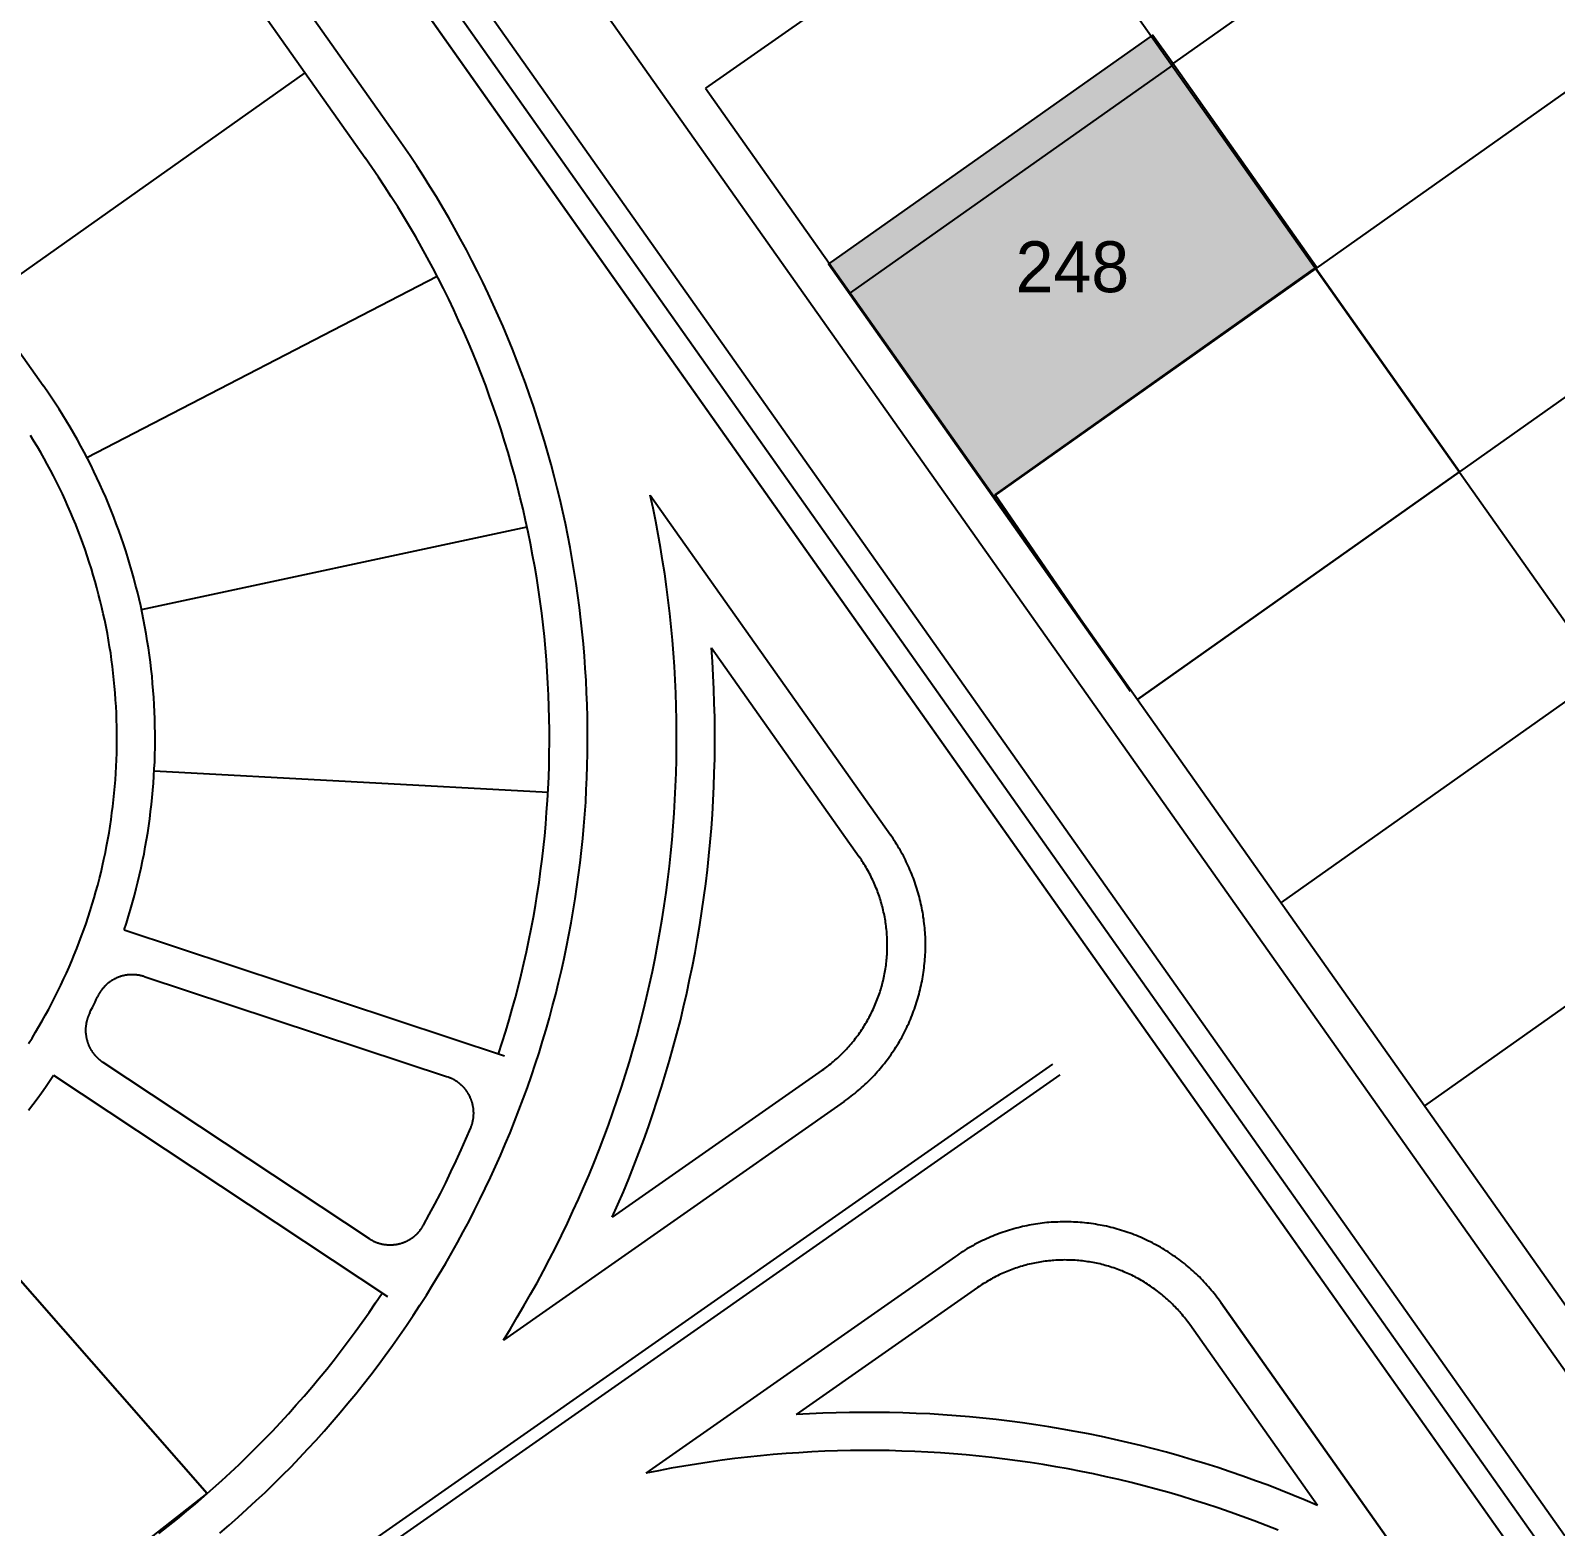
# Model space of a CAD drawing. Header units: metres. Extents: x 680594 to 684853, y 828874 to 830078.
# Drawn here: x 681133.9 to 681253.7, y 829289.3 to 829406.9 of the extents above; entities that cross this region are included whole.
import ezdxf
from ezdxf.enums import TextEntityAlignment as Align

# ---------------------------------------------------------------- set-up
doc = ezdxf.new("R2010")
doc.units = ezdxf.units.M
for name, color, linetype in [('PLOT_LINES', 7, 'Continuous'), ('PLOT_NUMBERS', 7, 'Continuous'), ('SELECTED_PLOTS', 3, 'Continuous')]:
    doc.layers.add(name, color=color, linetype=linetype)

msp = doc.modelspace()

# ---------------------------------------------------------------- hatches: boundary and pattern name
at = {"layer": 'SELECTED_PLOTS'}
h = msp.add_hatch(color=3, dxfattribs=at)
h.dxf.hatch_style = 1
h.paths.add_polyline_path([(681220.3, 829354.92), (681196.59, 829388.49), (681222.08, 829406.5), (681223.59, 829404.36), (681234.95, 829388.29), (681209.7, 829370.4)])

# ---------------------------------------------------------------- linework, layer by layer
at = {"layer": 'PLOT_LINES'}
for points in [[(680973.08, 829679.7), (681295.94, 829222.96)], [(680973.12, 829679.66), (681295.94, 829222.96)], [(680981.8, 829670.84), (681297.52, 829224.19)], [(681002.86, 829644.53), (681299.21, 829225.27)], [(681118.73, 829477.12), (681297.52, 829224.19)], [(681153.9, 829443.82), (681300.81, 829235.99)], [(681162.61, 829398.59), (681138.26, 829433.03)], [(681135.81, 829431.3), (681160.16, 829396.85)], [(681212.31, 829420.1), (681186.92, 829402.32)], [(681212.31, 829420.1), (681302.63, 829292.32)], [(681244.79, 829419.2), (681223.56, 829404.19)], [(681110.51, 829413.4), (681134.85, 829378.96)], [(681260.21, 829406.04), (681209.58, 829370.26)], [(681223.6, 829404.12), (681198.29, 829386.23)], [(681130.13, 829385.63), (681155.45, 829403.53)], [(681186.92, 829402.32), (681277.24, 829274.53)], [(681148.74, 829288.76), (681149.47, 829289.38), (681150.19, 829290.02), (681150.9, 829290.66), (681151.6, 829291.31), (681152.3, 829291.96), (681152.98, 829292.63), (681153.66, 829293.3), (681154.34, 829293.98), (681155, 829294.67), (681155.66, 829295.37), (681156.3, 829296.07), (681156.94, 829296.78), (681157.58, 829297.5), (681158.2, 829298.23), (681158.81, 829298.96), (681159.42, 829299.7), (681160.02, 829300.45), (681160.6, 829301.2), (681161.18, 829301.96), (681161.75, 829302.73), (681162.32, 829303.51), (681162.87, 829304.29), (681163.41, 829305.08), (681163.95, 829305.87), (681164.47, 829306.67), (681164.99, 829307.47), (681165.49, 829308.29), (681165.99, 829309.1), (681166.48, 829309.93), (681166.95, 829310.76), (681167.42, 829311.59), (681167.88, 829312.43), (681168.33, 829313.28), (681168.77, 829314.13), (681169.19, 829314.98), (681169.61, 829315.84), (681170.02, 829316.71), (681170.42, 829317.58), (681170.81, 829318.45), (681171.18, 829319.33), (681171.55, 829320.22), (681171.91, 829321.11), (681172.25, 829322), (681172.59, 829322.89), (681172.92, 829323.79), (681173.23, 829324.7), (681173.54, 829325.6), (681173.83, 829326.51), (681174.11, 829327.43), (681174.39, 829328.34), (681174.65, 829329.26), (681174.9, 829330.19), (681175.14, 829331.11), (681175.37, 829332.04), (681175.59, 829332.97), (681175.8, 829333.91), (681175.99, 829334.84), (681176.18, 829335.78), (681176.35, 829336.72), (681176.52, 829337.67), (681176.67, 829338.61), (681176.81, 829339.56), (681176.94, 829340.5), (681177.06, 829341.45), (681177.17, 829342.4), (681177.27, 829343.36), (681177.36, 829344.31), (681177.43, 829345.26), (681177.5, 829346.22), (681177.55, 829347.17), (681177.59, 829348.13), (681177.62, 829349.09), (681177.64, 829350.04), (681177.65, 829351), (681177.65, 829351.96), (681177.64, 829352.91), (681177.61, 829353.87), (681177.57, 829354.83), (681177.53, 829355.78), (681177.47, 829356.74), (681177.4, 829357.69), (681177.32, 829358.64), (681177.23, 829359.6), (681177.12, 829360.55), (681177.01, 829361.5), (681176.88, 829362.45), (681176.75, 829363.39), (681176.6, 829364.34), (681176.44, 829365.28), (681176.27, 829366.22), (681176.09, 829367.16), (681175.9, 829368.1), (681175.7, 829369.04), (681175.49, 829369.97), (681175.26, 829370.9), (681175.03, 829371.83), (681174.78, 829372.75), (681174.53, 829373.67), (681174.26, 829374.59), (681173.98, 829375.51), (681173.69, 829376.42), (681173.4, 829377.33), (681173.09, 829378.23), (681172.77, 829379.14), (681172.44, 829380.03), (681172.09, 829380.93), (681171.74, 829381.82), (681171.38, 829382.7), (681171.01, 829383.59), (681170.63, 829384.46), (681170.23, 829385.33), (681169.83, 829386.2), (681169.42, 829387.07), (681169, 829387.92), (681168.56, 829388.78), (681168.12, 829389.63), (681167.67, 829390.47), (681167.2, 829391.31), (681166.73, 829392.14), (681166.25, 829392.97), (681165.76, 829393.79), (681165.26, 829394.6), (681164.75, 829395.41), (681164.23, 829396.21), (681163.7, 829397.01), (681163.16, 829397.8), (681162.61, 829398.59)], [(681170.65, 829326.44), (681170.94, 829327.32), (681171.21, 829328.2), (681171.48, 829329.09), (681171.73, 829329.97), (681171.97, 829330.86), (681172.21, 829331.76), (681172.43, 829332.65), (681172.64, 829333.55), (681172.84, 829334.45), (681173.04, 829335.36), (681173.22, 829336.26), (681173.39, 829337.17), (681173.55, 829338.08), (681173.69, 829338.99), (681173.83, 829339.9), (681173.96, 829340.82), (681174.08, 829341.73), (681174.18, 829342.65), (681174.28, 829343.57), (681174.36, 829344.49), (681174.43, 829345.41), (681174.5, 829346.33), (681174.55, 829347.25), (681174.59, 829348.17), (681174.62, 829349.09), (681174.64, 829350.02), (681174.65, 829350.94), (681174.65, 829351.86), (681174.64, 829352.79), (681174.61, 829353.71), (681174.58, 829354.63), (681174.53, 829355.55), (681174.48, 829356.47), (681174.41, 829357.39), (681174.34, 829358.31), (681174.25, 829359.23), (681174.15, 829360.15), (681174.04, 829361.07), (681173.92, 829361.98), (681173.79, 829362.9), (681173.65, 829363.81), (681173.5, 829364.72), (681173.33, 829365.63), (681173.16, 829366.54), (681172.98, 829367.44), (681172.78, 829368.34), (681172.58, 829369.24), (681172.36, 829370.14), (681172.14, 829371.03), (681171.9, 829371.93), (681171.65, 829372.82), (681171.4, 829373.7), (681171.13, 829374.59), (681170.85, 829375.47), (681170.56, 829376.34), (681170.26, 829377.22), (681169.95, 829378.09), (681169.64, 829378.95), (681169.31, 829379.82), (681168.97, 829380.68), (681168.62, 829381.53), (681168.26, 829382.38), (681167.89, 829383.23), (681167.51, 829384.07), (681167.13, 829384.91), (681166.73, 829385.74), (681166.32, 829386.57), (681165.9, 829387.39), (681165.48, 829388.21), (681165.04, 829389.02), (681164.59, 829389.83), (681164.14, 829390.63), (681163.67, 829391.43), (681163.2, 829392.22), (681162.72, 829393.01), (681162.22, 829393.79), (681161.72, 829394.57), (681161.21, 829395.33), (681160.69, 829396.1), (681160.16, 829396.85)], [(681271.5, 829390.07), (681220.87, 829354.28)], [(681246.18, 829372.18), (681234.89, 829388.15), (681209.58, 829370.26), (681220.87, 829354.28), (681246.18, 829372.18)], [(681138.29, 829373.31), (681165.82, 829387.55)], [(681141.22, 829336.18), (681141.4, 829336.71), (681141.56, 829337.25), (681141.72, 829337.78), (681141.88, 829338.32), (681142.03, 829338.87), (681142.17, 829339.41), (681142.3, 829339.95), (681142.43, 829340.5), (681142.55, 829341.05), (681142.67, 829341.59), (681142.78, 829342.14), (681142.88, 829342.7), (681142.98, 829343.25), (681143.07, 829343.8), (681143.15, 829344.36), (681143.23, 829344.91), (681143.3, 829345.47), (681143.37, 829346.03), (681143.42, 829346.58), (681143.48, 829347.14), (681143.52, 829347.7), (681143.56, 829348.26), (681143.59, 829348.82), (681143.62, 829349.38), (681143.63, 829349.94), (681143.65, 829350.5), (681143.65, 829351.06), (681143.65, 829351.62), (681143.64, 829352.18), (681143.63, 829352.75), (681143.61, 829353.31), (681143.58, 829353.87), (681143.55, 829354.43), (681143.51, 829354.99), (681143.46, 829355.54), (681143.41, 829356.1), (681143.35, 829356.66), (681143.28, 829357.22), (681143.21, 829357.77), (681143.13, 829358.33), (681143.04, 829358.88), (681142.95, 829359.44), (681142.85, 829359.99), (681142.75, 829360.54), (681142.63, 829361.09), (681142.52, 829361.64), (681142.39, 829362.18), (681142.26, 829362.73), (681142.12, 829363.27), (681141.98, 829363.82), (681141.83, 829364.36), (681141.67, 829364.89), (681141.51, 829365.43), (681141.34, 829365.97), (681141.17, 829366.5), (681140.99, 829367.03), (681140.8, 829367.56), (681140.6, 829368.08), (681140.4, 829368.61), (681140.2, 829369.13), (681139.99, 829369.65), (681139.77, 829370.17), (681139.54, 829370.68), (681139.32, 829371.19), (681139.08, 829371.7), (681138.84, 829372.21), (681138.59, 829372.71), (681138.34, 829373.21), (681138.08, 829373.71), (681137.81, 829374.2), (681137.54, 829374.69), (681137.26, 829375.18), (681136.98, 829375.67), (681136.69, 829376.15), (681136.4, 829376.62), (681136.1, 829377.1), (681135.8, 829377.57), (681135.48, 829378.04), (681135.17, 829378.5), (681134.85, 829378.96)], [(681133.7, 829327.23), (681133.98, 829327.67), (681134.25, 829328.12), (681134.52, 829328.58), (681134.78, 829329.03), (681135.04, 829329.49), (681135.29, 829329.95), (681135.53, 829330.41), (681135.78, 829330.88), (681136.01, 829331.35), (681136.24, 829331.82), (681136.46, 829332.3), (681136.68, 829332.77), (681136.9, 829333.25), (681137.1, 829333.74), (681137.3, 829334.22), (681137.5, 829334.71), (681137.69, 829335.2), (681137.87, 829335.69), (681138.05, 829336.18), (681138.23, 829336.68), (681138.39, 829337.18), (681138.55, 829337.68), (681138.71, 829338.18), (681138.86, 829338.68), (681139, 829339.19), (681139.14, 829339.69), (681139.27, 829340.2), (681139.4, 829340.71), (681139.52, 829341.22), (681139.63, 829341.74), (681139.74, 829342.25), (681139.84, 829342.76), (681139.94, 829343.28), (681140.03, 829343.8), (681140.11, 829344.32), (681140.19, 829344.84), (681140.26, 829345.36), (681140.33, 829345.88), (681140.39, 829346.4), (681140.44, 829346.92), (681140.49, 829347.44), (681140.53, 829347.97), (681140.57, 829348.49), (681140.6, 829349.01), (681140.62, 829349.54), (681140.64, 829350.06), (681140.65, 829350.59), (681140.65, 829351.11), (681140.65, 829351.64), (681140.64, 829352.16), (681140.63, 829352.69), (681140.61, 829353.21), (681140.58, 829353.74), (681140.55, 829354.26), (681140.51, 829354.79), (681140.47, 829355.31), (681140.42, 829355.83), (681140.36, 829356.35), (681140.3, 829356.88), (681140.23, 829357.4), (681140.16, 829357.92), (681140.08, 829358.43), (681139.99, 829358.95), (681139.9, 829359.47), (681139.8, 829359.98), (681139.69, 829360.5), (681139.58, 829361.01), (681139.46, 829361.52), (681139.34, 829362.04), (681139.21, 829362.54), (681139.08, 829363.05), (681138.94, 829363.56), (681138.79, 829364.06), (681138.64, 829364.56), (681138.48, 829365.06), (681138.32, 829365.56), (681138.15, 829366.06), (681137.97, 829366.56), (681137.79, 829367.05), (681137.6, 829367.54), (681137.41, 829368.03), (681137.21, 829368.51), (681137.01, 829369), (681136.8, 829369.48), (681136.58, 829369.96), (681136.36, 829370.43), (681136.13, 829370.91), (681135.9, 829371.38), (681135.66, 829371.85), (681135.42, 829372.31), (681135.17, 829372.77), (681134.92, 829373.23), (681134.66, 829373.69), (681134.4, 829374.14), (681134.13, 829374.59), (681133.85, 829375.04)], [(681282.79, 829374.1), (681232.16, 829338.31)], [(681171.03, 829303.93), (681171.58, 829304.82), (681172.12, 829305.72), (681172.65, 829306.62), (681173.17, 829307.53), (681173.68, 829308.44), (681174.18, 829309.36), (681174.66, 829310.29), (681175.14, 829311.22), (681175.61, 829312.16), (681176.06, 829313.11), (681176.5, 829314.05), (681176.94, 829315.01), (681177.36, 829315.97), (681177.77, 829316.93), (681178.17, 829317.9), (681178.55, 829318.87), (681178.93, 829319.85), (681179.29, 829320.83), (681179.64, 829321.82), (681179.98, 829322.81), (681180.31, 829323.81), (681180.63, 829324.8), (681180.94, 829325.81), (681181.23, 829326.81), (681181.51, 829327.82), (681181.78, 829328.83), (681182.04, 829329.85), (681182.28, 829330.86), (681182.52, 829331.89), (681182.74, 829332.91), (681182.95, 829333.94), (681183.15, 829334.96), (681183.33, 829335.99), (681183.51, 829337.03), (681183.67, 829338.06), (681183.82, 829339.1), (681183.95, 829340.14), (681184.08, 829341.18), (681184.19, 829342.22), (681184.29, 829343.26), (681184.38, 829344.31), (681184.46, 829345.35), (681184.52, 829346.4), (681184.57, 829347.44), (681184.61, 829348.49), (681184.64, 829349.54), (681184.65, 829350.58), (681184.65, 829351.63), (681184.64, 829352.68), (681184.62, 829353.72), (681184.58, 829354.77), (681184.53, 829355.82), (681184.47, 829356.86), (681184.4, 829357.91), (681184.32, 829358.95), (681184.22, 829360), (681184.11, 829361.04), (681183.99, 829362.08), (681183.86, 829363.12), (681183.71, 829364.15), (681183.55, 829365.19), (681183.38, 829366.22), (681183.2, 829367.25), (681183.01, 829368.28), (681182.8, 829369.31), (681182.58, 829370.33)], [(681182.58, 829370.33), (681201.46, 829343.63)], [(681142.58, 829361.34), (681172.89, 829367.86)], [(681179.59, 829313.58), (681180.03, 829314.58), (681180.46, 829315.59), (681180.88, 829316.6), (681181.28, 829317.62), (681181.68, 829318.64), (681182.06, 829319.66), (681182.43, 829320.69), (681182.78, 829321.72), (681183.13, 829322.76), (681183.46, 829323.8), (681183.78, 829324.85), (681184.09, 829325.9), (681184.38, 829326.95), (681184.67, 829328), (681184.94, 829329.06), (681185.19, 829330.13), (681185.44, 829331.19), (681185.67, 829332.26), (681185.89, 829333.33), (681186.1, 829334.4), (681186.29, 829335.48), (681186.47, 829336.56), (681186.64, 829337.64), (681186.79, 829338.72), (681186.94, 829339.8), (681187.07, 829340.89), (681187.18, 829341.98), (681187.29, 829343.07), (681187.38, 829344.16), (681187.46, 829345.25), (681187.52, 829346.34), (681187.57, 829347.43), (681187.61, 829348.52), (681187.64, 829349.61), (681187.65, 829350.71), (681187.65, 829351.8), (681187.64, 829352.89), (681187.61, 829353.99), (681187.57, 829355.08), (681187.52, 829356.17), (681187.46, 829357.26), (681187.38, 829358.35)], [(681187.38, 829358.35), (681199.01, 829341.9)], [(681294.08, 829358.13), (681243.45, 829322.34)], [(681143.58, 829348.67), (681174.54, 829347)], [(681197.81, 829322.68), (681197.96, 829322.79), (681198.1, 829322.89), (681198.24, 829322.99), (681198.38, 829323.1), (681198.51, 829323.21), (681198.65, 829323.32), (681198.79, 829323.43), (681198.92, 829323.54), (681199.05, 829323.65), (681199.19, 829323.77), (681199.32, 829323.89), (681199.44, 829324.01), (681199.57, 829324.13), (681199.7, 829324.25), (681199.82, 829324.37), (681199.94, 829324.5), (681200.07, 829324.62), (681200.19, 829324.75), (681200.3, 829324.88), (681200.42, 829325.01), (681200.54, 829325.14), (681200.65, 829325.27), (681200.76, 829325.41), (681200.87, 829325.54), (681200.98, 829325.68), (681201.09, 829325.82), (681201.2, 829325.96), (681201.3, 829326.1), (681201.4, 829326.24), (681201.51, 829326.38), (681201.6, 829326.52), (681201.7, 829326.67), (681201.8, 829326.82), (681201.89, 829326.96), (681201.99, 829327.11), (681202.08, 829327.26), (681202.17, 829327.41), (681202.25, 829327.56), (681202.34, 829327.72), (681202.42, 829327.87), (681202.5, 829328.03), (681202.58, 829328.18), (681202.66, 829328.34), (681202.74, 829328.49), (681202.81, 829328.65), (681202.89, 829328.81), (681202.96, 829328.97), (681203.03, 829329.13), (681203.09, 829329.29), (681203.16, 829329.46), (681203.22, 829329.62), (681203.28, 829329.78), (681203.34, 829329.95), (681203.4, 829330.11), (681203.46, 829330.28), (681203.51, 829330.45), (681203.56, 829330.61), (681203.61, 829330.78), (681203.66, 829330.95), (681203.71, 829331.12), (681203.75, 829331.29), (681203.79, 829331.46), (681203.83, 829331.63), (681203.87, 829331.8), (681203.91, 829331.97), (681203.94, 829332.14), (681203.97, 829332.31), (681204, 829332.49), (681204.03, 829332.66), (681204.06, 829332.83), (681204.08, 829333.01), (681204.1, 829333.18), (681204.12, 829333.35), (681204.14, 829333.53), (681204.16, 829333.7), (681204.17, 829333.88), (681204.18, 829334.05), (681204.19, 829334.23), (681204.2, 829334.4), (681204.2, 829334.58), (681204.21, 829334.75), (681204.21, 829334.93), (681204.21, 829335.1), (681204.21, 829335.28), (681204.2, 829335.45), (681204.2, 829335.63), (681204.19, 829335.8), (681204.18, 829335.97), (681204.16, 829336.15), (681204.15, 829336.32), (681204.13, 829336.5), (681204.11, 829336.67), (681204.09, 829336.85), (681204.07, 829337.02), (681204.04, 829337.19), (681204.02, 829337.37), (681203.99, 829337.54), (681203.96, 829337.71), (681203.92, 829337.88), (681203.89, 829338.05), (681203.85, 829338.22), (681203.81, 829338.4), (681203.77, 829338.57), (681203.73, 829338.74), (681203.68, 829338.9), (681203.64, 829339.07), (681203.59, 829339.24), (681203.54, 829339.41), (681203.49, 829339.58), (681203.43, 829339.74), (681203.37, 829339.91), (681203.32, 829340.07), (681203.26, 829340.24), (681203.19, 829340.4), (681203.13, 829340.56), (681203.06, 829340.73), (681202.99, 829340.89), (681202.92, 829341.05), (681202.85, 829341.21), (681202.78, 829341.37), (681202.7, 829341.52), (681202.63, 829341.68), (681202.55, 829341.84), (681202.47, 829341.99), (681202.38, 829342.15), (681202.3, 829342.3), (681202.21, 829342.45), (681202.12, 829342.6), (681202.03, 829342.75), (681201.94, 829342.9), (681201.85, 829343.05), (681201.75, 829343.2), (681201.66, 829343.34), (681201.56, 829343.49), (681201.46, 829343.63)], [(681196.09, 829325.14), (681196.21, 829325.22), (681196.32, 829325.31), (681196.43, 829325.39), (681196.54, 829325.47), (681196.65, 829325.56), (681196.76, 829325.65), (681196.87, 829325.74), (681196.98, 829325.83), (681197.08, 829325.92), (681197.19, 829326.01), (681197.29, 829326.1), (681197.4, 829326.2), (681197.5, 829326.3), (681197.6, 829326.39), (681197.7, 829326.49), (681197.8, 829326.59), (681197.89, 829326.69), (681197.99, 829326.79), (681198.09, 829326.9), (681198.18, 829327), (681198.27, 829327.11), (681198.36, 829327.21), (681198.45, 829327.32), (681198.54, 829327.43), (681198.63, 829327.54), (681198.71, 829327.65), (681198.8, 829327.76), (681198.88, 829327.87), (681198.97, 829327.98), (681199.05, 829328.1), (681199.13, 829328.21), (681199.2, 829328.33), (681199.28, 829328.45), (681199.36, 829328.57), (681199.43, 829328.68), (681199.5, 829328.8), (681199.57, 829328.92), (681199.64, 829329.05), (681199.71, 829329.17), (681199.78, 829329.29), (681199.84, 829329.41), (681199.91, 829329.54), (681199.97, 829329.66), (681200.03, 829329.79), (681200.09, 829329.92), (681200.15, 829330.04), (681200.21, 829330.17), (681200.26, 829330.3), (681200.32, 829330.43), (681200.37, 829330.56), (681200.42, 829330.69), (681200.47, 829330.82), (681200.52, 829330.95), (681200.56, 829331.09), (681200.61, 829331.22), (681200.65, 829331.35), (681200.69, 829331.49), (681200.73, 829331.62), (681200.77, 829331.75), (681200.81, 829331.89), (681200.84, 829332.02), (681200.88, 829332.16), (681200.91, 829332.3), (681200.94, 829332.43), (681200.97, 829332.57), (681200.99, 829332.71), (681201.02, 829332.85), (681201.04, 829332.98), (681201.07, 829333.12), (681201.09, 829333.26), (681201.11, 829333.4), (681201.12, 829333.54), (681201.14, 829333.68), (681201.15, 829333.82), (681201.17, 829333.96), (681201.18, 829334.1), (681201.19, 829334.24), (681201.19, 829334.37), (681201.2, 829334.51), (681201.21, 829334.65), (681201.21, 829334.79), (681201.21, 829334.93), (681201.21, 829335.07), (681201.21, 829335.21), (681201.2, 829335.35), (681201.2, 829335.49), (681201.19, 829335.63), (681201.18, 829335.77), (681201.17, 829335.91), (681201.16, 829336.05), (681201.15, 829336.19), (681201.13, 829336.33), (681201.12, 829336.47), (681201.1, 829336.61), (681201.08, 829336.75), (681201.06, 829336.89), (681201.03, 829337.02), (681201.01, 829337.16), (681200.98, 829337.3), (681200.95, 829337.44), (681200.92, 829337.57), (681200.89, 829337.71), (681200.86, 829337.85), (681200.83, 829337.98), (681200.79, 829338.12), (681200.75, 829338.25), (681200.71, 829338.39), (681200.67, 829338.52), (681200.63, 829338.65), (681200.59, 829338.79), (681200.54, 829338.92), (681200.49, 829339.05), (681200.45, 829339.18), (681200.4, 829339.31), (681200.34, 829339.44), (681200.29, 829339.57), (681200.24, 829339.7), (681200.18, 829339.83), (681200.12, 829339.96), (681200.06, 829340.09), (681200, 829340.21), (681199.94, 829340.34), (681199.88, 829340.46), (681199.81, 829340.59), (681199.75, 829340.71), (681199.68, 829340.83), (681199.61, 829340.96), (681199.54, 829341.08), (681199.47, 829341.2), (681199.4, 829341.32), (681199.32, 829341.43), (681199.24, 829341.55), (681199.17, 829341.67), (681199.09, 829341.78), (681199.01, 829341.9)], [(681141.22, 829336.18), (681171.13, 829326.28)], [(681142.79, 829332.5), (681142.76, 829332.51), (681142.73, 829332.52), (681142.69, 829332.53), (681142.66, 829332.54), (681142.62, 829332.55), (681142.59, 829332.56), (681142.56, 829332.57), (681142.52, 829332.57), (681142.49, 829332.58), (681142.45, 829332.59), (681142.42, 829332.6), (681142.38, 829332.6), (681142.35, 829332.61), (681142.31, 829332.61), (681142.28, 829332.62), (681142.25, 829332.62), (681142.21, 829332.63), (681142.18, 829332.63), (681142.14, 829332.64), (681142.11, 829332.64), (681142.07, 829332.64), (681142.04, 829332.65), (681142, 829332.65), (681141.97, 829332.65), (681141.93, 829332.65), (681141.89, 829332.65), (681141.86, 829332.65), (681141.82, 829332.65), (681141.79, 829332.65), (681141.75, 829332.65), (681141.72, 829332.65), (681141.68, 829332.65), (681141.65, 829332.64), (681141.61, 829332.64), (681141.58, 829332.64), (681141.54, 829332.64), (681141.51, 829332.63), (681141.47, 829332.63), (681141.44, 829332.62), (681141.4, 829332.62), (681141.37, 829332.61), (681141.33, 829332.61), (681141.3, 829332.6), (681141.27, 829332.59), (681141.23, 829332.59), (681141.2, 829332.58), (681141.16, 829332.57), (681141.13, 829332.56), (681141.09, 829332.55), (681141.06, 829332.55), (681141.03, 829332.54), (681140.99, 829332.53), (681140.96, 829332.52), (681140.93, 829332.51), (681140.89, 829332.49), (681140.86, 829332.48), (681140.83, 829332.47), (681140.79, 829332.46), (681140.76, 829332.45), (681140.73, 829332.43), (681140.7, 829332.42), (681140.66, 829332.41), (681140.63, 829332.39), (681140.6, 829332.38), (681140.57, 829332.36), (681140.54, 829332.35), (681140.5, 829332.33), (681140.47, 829332.32), (681140.44, 829332.3), (681140.41, 829332.28), (681140.38, 829332.27), (681140.35, 829332.25), (681140.32, 829332.23), (681140.29, 829332.21), (681140.26, 829332.19), (681140.23, 829332.18), (681140.2, 829332.16), (681140.17, 829332.14), (681140.14, 829332.12), (681140.11, 829332.1), (681140.08, 829332.08), (681140.06, 829332.06), (681140.03, 829332.03), (681140, 829332.01), (681139.97, 829331.99), (681139.94, 829331.97), (681139.92, 829331.95), (681139.89, 829331.92), (681139.86, 829331.9), (681139.84, 829331.88), (681139.81, 829331.85), (681139.79, 829331.83), (681139.76, 829331.8), (681139.74, 829331.78), (681139.71, 829331.75), (681139.69, 829331.73), (681139.66, 829331.7), (681139.64, 829331.68), (681139.62, 829331.65), (681139.59, 829331.63), (681139.57, 829331.6), (681139.55, 829331.57), (681139.52, 829331.55), (681139.5, 829331.52), (681139.48, 829331.49), (681139.46, 829331.46), (681139.44, 829331.43), (681139.42, 829331.41), (681139.4, 829331.38), (681139.38, 829331.35), (681139.36, 829331.32), (681139.34, 829331.29), (681139.32, 829331.26), (681139.3, 829331.23), (681139.28, 829331.2), (681139.26, 829331.17), (681139.25, 829331.14), (681139.23, 829331.11), (681139.21, 829331.08), (681139.2, 829331.05), (681139.18, 829331.02), (681139.16, 829330.99), (681139.15, 829330.95), (681139.13, 829330.92)], [(681142.79, 829332.5), (681166.64, 829324.61)], [(681138.51, 829329.64), (681138.61, 829329.85), (681138.72, 829330.06), (681138.83, 829330.28), (681138.93, 829330.49), (681139.03, 829330.71), (681139.13, 829330.92)], [(681138.51, 829329.64), (681138.49, 829329.6), (681138.48, 829329.57), (681138.46, 829329.54), (681138.45, 829329.51), (681138.43, 829329.48), (681138.42, 829329.44), (681138.41, 829329.41), (681138.39, 829329.38), (681138.38, 829329.35), (681138.37, 829329.31), (681138.36, 829329.28), (681138.35, 829329.25), (681138.33, 829329.21), (681138.32, 829329.18), (681138.31, 829329.15), (681138.3, 829329.11), (681138.29, 829329.08), (681138.28, 829329.05), (681138.28, 829329.01), (681138.27, 829328.98), (681138.26, 829328.94), (681138.25, 829328.91), (681138.24, 829328.87), (681138.24, 829328.84), (681138.23, 829328.81), (681138.23, 829328.77), (681138.22, 829328.74), (681138.22, 829328.7), (681138.21, 829328.67), (681138.21, 829328.63), (681138.2, 829328.6), (681138.2, 829328.56), (681138.2, 829328.53), (681138.19, 829328.49), (681138.19, 829328.46), (681138.19, 829328.42), (681138.19, 829328.39), (681138.19, 829328.35), (681138.19, 829328.32), (681138.19, 829328.28), (681138.19, 829328.25), (681138.19, 829328.21), (681138.19, 829328.18), (681138.19, 829328.14), (681138.19, 829328.1), (681138.19, 829328.07), (681138.2, 829328.03), (681138.2, 829328), (681138.2, 829327.96), (681138.21, 829327.93), (681138.21, 829327.89), (681138.22, 829327.86), (681138.22, 829327.83), (681138.23, 829327.79), (681138.23, 829327.76), (681138.24, 829327.72), (681138.25, 829327.69), (681138.25, 829327.65), (681138.26, 829327.62), (681138.27, 829327.58), (681138.28, 829327.55), (681138.29, 829327.52), (681138.3, 829327.48), (681138.31, 829327.45), (681138.32, 829327.41), (681138.33, 829327.38), (681138.34, 829327.35), (681138.35, 829327.31), (681138.36, 829327.28), (681138.37, 829327.25), (681138.38, 829327.21), (681138.4, 829327.18), (681138.41, 829327.15), (681138.42, 829327.12), (681138.44, 829327.08), (681138.45, 829327.05), (681138.47, 829327.02), (681138.48, 829326.99), (681138.5, 829326.96), (681138.51, 829326.93), (681138.53, 829326.89), (681138.54, 829326.86), (681138.56, 829326.83), (681138.58, 829326.8), (681138.6, 829326.77), (681138.61, 829326.74), (681138.63, 829326.71), (681138.65, 829326.68), (681138.67, 829326.65), (681138.69, 829326.62), (681138.71, 829326.59), (681138.73, 829326.56), (681138.75, 829326.54), (681138.77, 829326.51), (681138.79, 829326.48), (681138.81, 829326.45), (681138.83, 829326.42), (681138.86, 829326.4), (681138.88, 829326.37), (681138.9, 829326.34), (681138.92, 829326.32), (681138.95, 829326.29), (681138.97, 829326.26), (681138.99, 829326.24), (681139.02, 829326.21), (681139.04, 829326.19), (681139.07, 829326.16), (681139.09, 829326.14), (681139.12, 829326.11), (681139.14, 829326.09), (681139.17, 829326.06), (681139.2, 829326.04), (681139.22, 829326.02), (681139.25, 829325.99), (681139.28, 829325.97), (681139.3, 829325.95), (681139.33, 829325.93), (681139.36, 829325.91), (681139.39, 829325.89), (681139.41, 829325.86), (681139.44, 829325.84), (681139.47, 829325.82), (681139.5, 829325.8), (681139.53, 829325.78)], [(681139.53, 829325.78), (681160.47, 829311.91)], [(681214.2, 829325.61), (681045.13, 829207.23)], [(681214.77, 829324.79), (681045.7, 829206.41)], [(681133.71, 829322), (681134.05, 829322.45), (681134.38, 829322.9), (681134.71, 829323.35), (681135.04, 829323.81), (681135.35, 829324.28), (681135.67, 829324.74)], [(681135.67, 829324.74), (681161.93, 829307.35)], [(681168.46, 829320.6), (681168.47, 829320.63), (681168.49, 829320.66), (681168.5, 829320.7), (681168.51, 829320.73), (681168.52, 829320.76), (681168.54, 829320.8), (681168.55, 829320.83), (681168.56, 829320.86), (681168.57, 829320.9), (681168.58, 829320.93), (681168.59, 829320.96), (681168.6, 829321), (681168.61, 829321.03), (681168.61, 829321.06), (681168.62, 829321.1), (681168.63, 829321.13), (681168.64, 829321.17), (681168.64, 829321.2), (681168.65, 829321.24), (681168.66, 829321.27), (681168.66, 829321.31), (681168.67, 829321.34), (681168.67, 829321.38), (681168.68, 829321.41), (681168.68, 829321.44), (681168.68, 829321.48), (681168.69, 829321.51), (681168.69, 829321.55), (681168.69, 829321.58), (681168.69, 829321.62), (681168.69, 829321.65), (681168.7, 829321.69), (681168.7, 829321.73), (681168.7, 829321.76), (681168.7, 829321.8), (681168.7, 829321.83), (681168.69, 829321.87), (681168.69, 829321.9), (681168.69, 829321.94), (681168.69, 829321.97), (681168.69, 829322.01), (681168.68, 829322.04), (681168.68, 829322.08), (681168.68, 829322.11), (681168.67, 829322.15), (681168.67, 829322.18), (681168.66, 829322.21), (681168.66, 829322.25), (681168.65, 829322.28), (681168.64, 829322.32), (681168.64, 829322.35), (681168.63, 829322.39), (681168.62, 829322.42), (681168.61, 829322.46), (681168.61, 829322.49), (681168.6, 829322.52), (681168.59, 829322.56), (681168.58, 829322.59), (681168.57, 829322.63), (681168.56, 829322.66), (681168.55, 829322.69), (681168.54, 829322.73), (681168.53, 829322.76), (681168.51, 829322.79), (681168.5, 829322.82), (681168.49, 829322.86), (681168.48, 829322.89), (681168.46, 829322.92), (681168.45, 829322.95), (681168.43, 829322.99), (681168.42, 829323.02), (681168.41, 829323.05), (681168.39, 829323.08), (681168.37, 829323.11), (681168.36, 829323.15), (681168.34, 829323.18), (681168.33, 829323.21), (681168.31, 829323.24), (681168.29, 829323.27), (681168.27, 829323.3), (681168.25, 829323.33), (681168.24, 829323.36), (681168.22, 829323.39), (681168.2, 829323.42), (681168.18, 829323.45), (681168.16, 829323.48), (681168.14, 829323.5), (681168.12, 829323.53), (681168.1, 829323.56), (681168.08, 829323.59), (681168.05, 829323.62), (681168.03, 829323.64), (681168.01, 829323.67), (681167.99, 829323.7), (681167.97, 829323.72), (681167.94, 829323.75), (681167.92, 829323.78), (681167.9, 829323.8), (681167.87, 829323.83), (681167.85, 829323.85), (681167.82, 829323.88), (681167.8, 829323.9), (681167.77, 829323.93), (681167.75, 829323.95), (681167.72, 829323.98), (681167.69, 829324), (681167.67, 829324.02), (681167.64, 829324.05), (681167.61, 829324.07), (681167.59, 829324.09), (681167.56, 829324.11), (681167.53, 829324.13), (681167.5, 829324.16), (681167.48, 829324.18), (681167.45, 829324.2), (681167.42, 829324.22), (681167.39, 829324.24), (681167.36, 829324.26), (681167.33, 829324.28), (681167.3, 829324.3), (681167.27, 829324.31), (681167.24, 829324.33), (681167.21, 829324.35), (681167.18, 829324.37), (681167.15, 829324.39), (681167.12, 829324.4), (681167.09, 829324.42), (681167.06, 829324.43), (681167.03, 829324.45), (681167, 829324.47), (681166.96, 829324.48), (681166.93, 829324.5), (681166.9, 829324.51), (681166.87, 829324.52), (681166.84, 829324.54), (681166.8, 829324.55), (681166.77, 829324.56), (681166.74, 829324.58), (681166.7, 829324.59), (681166.67, 829324.6), (681166.64, 829324.61)], [(681196.09, 829325.14), (681179.59, 829313.58)], [(681197.81, 829322.68), (681171.03, 829303.93)], [(681164.75, 829312.96), (681165.2, 829313.79), (681165.64, 829314.62), (681166.08, 829315.46), (681166.5, 829316.3), (681166.91, 829317.15), (681167.32, 829318.01), (681167.71, 829318.87), (681168.09, 829319.73), (681168.46, 829320.6)], [(681127.3, 829315.17), (681123.18, 829311.94), (681114.98, 829306.19), (681132.84, 829280.69), (681140.96, 829286.54), (681147.75, 829291.86), (681127.3, 829315.17)], [(681127.3, 829315.17), (681147.75, 829291.86)], [(681160.47, 829311.91), (681160.5, 829311.89), (681160.53, 829311.87), (681160.56, 829311.86), (681160.59, 829311.84), (681160.62, 829311.82), (681160.65, 829311.8), (681160.68, 829311.78), (681160.71, 829311.77), (681160.74, 829311.75), (681160.77, 829311.74), (681160.8, 829311.72), (681160.83, 829311.7), (681160.87, 829311.69), (681160.9, 829311.68), (681160.93, 829311.66), (681160.96, 829311.65), (681161, 829311.63), (681161.03, 829311.62), (681161.06, 829311.61), (681161.09, 829311.6), (681161.13, 829311.58), (681161.16, 829311.57), (681161.19, 829311.56), (681161.23, 829311.55), (681161.26, 829311.54), (681161.29, 829311.53), (681161.33, 829311.52), (681161.36, 829311.51), (681161.4, 829311.5), (681161.43, 829311.49), (681161.46, 829311.49), (681161.5, 829311.48), (681161.53, 829311.47), (681161.57, 829311.47), (681161.6, 829311.46), (681161.64, 829311.45), (681161.67, 829311.45), (681161.71, 829311.44), (681161.74, 829311.44), (681161.77, 829311.43), (681161.81, 829311.43), (681161.84, 829311.43), (681161.88, 829311.42), (681161.91, 829311.42), (681161.95, 829311.42), (681161.98, 829311.42), (681162.02, 829311.41), (681162.05, 829311.41), (681162.09, 829311.41), (681162.12, 829311.41), (681162.16, 829311.41), (681162.2, 829311.41), (681162.23, 829311.41), (681162.27, 829311.42), (681162.3, 829311.42), (681162.34, 829311.42), (681162.37, 829311.42), (681162.41, 829311.43), (681162.44, 829311.43), (681162.48, 829311.43), (681162.51, 829311.44), (681162.54, 829311.44), (681162.58, 829311.45), (681162.61, 829311.45), (681162.65, 829311.46), (681162.68, 829311.47), (681162.72, 829311.47), (681162.75, 829311.48), (681162.79, 829311.49), (681162.82, 829311.49), (681162.85, 829311.5), (681162.89, 829311.51), (681162.92, 829311.52), (681162.96, 829311.53), (681162.99, 829311.54), (681163.02, 829311.55), (681163.06, 829311.56), (681163.09, 829311.57), (681163.12, 829311.58), (681163.16, 829311.6), (681163.19, 829311.61), (681163.22, 829311.62), (681163.25, 829311.63), (681163.29, 829311.65), (681163.32, 829311.66), (681163.35, 829311.68), (681163.38, 829311.69), (681163.42, 829311.7), (681163.45, 829311.72), (681163.48, 829311.74), (681163.51, 829311.75), (681163.54, 829311.77), (681163.57, 829311.78), (681163.6, 829311.8), (681163.63, 829311.82), (681163.66, 829311.84), (681163.69, 829311.86), (681163.72, 829311.87), (681163.75, 829311.89), (681163.78, 829311.91), (681163.81, 829311.93), (681163.84, 829311.95), (681163.87, 829311.97), (681163.9, 829311.99), (681163.93, 829312.01), (681163.95, 829312.03), (681163.98, 829312.06), (681164.01, 829312.08), (681164.04, 829312.1), (681164.06, 829312.12), (681164.09, 829312.15), (681164.12, 829312.17), (681164.14, 829312.19), (681164.17, 829312.22), (681164.19, 829312.24), (681164.22, 829312.26), (681164.24, 829312.29), (681164.27, 829312.31), (681164.29, 829312.34), (681164.32, 829312.36), (681164.34, 829312.39), (681164.36, 829312.42), (681164.39, 829312.44), (681164.41, 829312.47), (681164.43, 829312.5), (681164.45, 829312.52), (681164.48, 829312.55), (681164.5, 829312.58), (681164.52, 829312.61), (681164.54, 829312.63), (681164.56, 829312.66), (681164.58, 829312.69), (681164.6, 829312.72), (681164.62, 829312.75), (681164.64, 829312.78), (681164.66, 829312.81), (681164.68, 829312.84), (681164.7, 829312.87), (681164.71, 829312.9), (681164.73, 829312.93), (681164.75, 829312.96)], [(681227.43, 829306.88), (681227.33, 829307.03), (681227.23, 829307.17), (681227.12, 829307.31), (681227.02, 829307.45), (681226.91, 829307.58), (681226.8, 829307.72), (681226.68, 829307.86), (681226.57, 829307.99), (681226.46, 829308.12), (681226.34, 829308.25), (681226.22, 829308.38), (681226.1, 829308.51), (681225.98, 829308.64), (681225.86, 829308.76), (681225.74, 829308.89), (681225.61, 829309.01), (681225.48, 829309.13), (681225.35, 829309.25), (681225.23, 829309.37), (681225.09, 829309.49), (681224.96, 829309.6), (681224.83, 829309.71), (681224.69, 829309.83), (681224.56, 829309.94), (681224.42, 829310.05), (681224.28, 829310.15), (681224.14, 829310.26), (681224, 829310.36), (681223.86, 829310.46), (681223.71, 829310.56), (681223.57, 829310.66), (681223.42, 829310.76), (681223.28, 829310.86), (681223.13, 829310.95), (681222.98, 829311.04), (681222.83, 829311.13), (681222.68, 829311.22), (681222.52, 829311.31), (681222.37, 829311.39), (681222.22, 829311.47), (681222.06, 829311.56), (681221.9, 829311.64), (681221.75, 829311.71), (681221.59, 829311.79), (681221.43, 829311.86), (681221.27, 829311.94), (681221.11, 829312.01), (681220.95, 829312.07), (681220.79, 829312.14), (681220.62, 829312.2), (681220.46, 829312.27), (681220.29, 829312.33), (681220.13, 829312.39), (681219.96, 829312.44), (681219.8, 829312.5), (681219.63, 829312.55), (681219.46, 829312.6), (681219.29, 829312.65), (681219.12, 829312.7), (681218.96, 829312.74), (681218.79, 829312.79), (681218.62, 829312.83), (681218.44, 829312.87), (681218.27, 829312.9), (681218.1, 829312.94), (681217.93, 829312.97), (681217.76, 829313), (681217.58, 829313.03), (681217.41, 829313.06), (681217.24, 829313.08), (681217.06, 829313.11), (681216.89, 829313.13), (681216.71, 829313.15), (681216.54, 829313.16), (681216.37, 829313.18), (681216.19, 829313.19), (681216.02, 829313.2), (681215.84, 829313.21), (681215.66, 829313.22), (681215.49, 829313.22), (681215.31, 829313.22), (681215.14, 829313.23), (681214.96, 829313.22), (681214.79, 829313.22), (681214.61, 829313.21), (681214.44, 829313.21), (681214.26, 829313.2), (681214.09, 829313.19), (681213.91, 829313.17), (681213.74, 829313.16), (681213.56, 829313.14), (681213.39, 829313.12), (681213.22, 829313.1), (681213.04, 829313.07), (681212.87, 829313.05), (681212.7, 829313.02), (681212.52, 829312.99), (681212.35, 829312.96), (681212.18, 829312.92), (681212.01, 829312.88), (681211.84, 829312.85), (681211.67, 829312.81), (681211.5, 829312.76), (681211.33, 829312.72), (681211.16, 829312.67), (681210.99, 829312.63), (681210.82, 829312.58), (681210.65, 829312.52), (681210.49, 829312.47), (681210.32, 829312.41), (681210.15, 829312.36), (681209.99, 829312.3), (681209.82, 829312.23), (681209.66, 829312.17), (681209.5, 829312.11), (681209.34, 829312.04), (681209.18, 829311.97), (681209.02, 829311.9), (681208.86, 829311.82), (681208.7, 829311.75), (681208.54, 829311.67), (681208.38, 829311.59), (681208.23, 829311.51), (681208.07, 829311.43), (681207.92, 829311.35), (681207.77, 829311.26), (681207.61, 829311.17), (681207.46, 829311.09), (681207.31, 829310.99), (681207.16, 829310.9), (681207.02, 829310.81), (681206.87, 829310.71), (681206.72, 829310.61), (681206.58, 829310.51)], [(681227.43, 829306.88), (681227.33, 829307.03), (681227.23, 829307.17), (681227.12, 829307.31), (681227.02, 829307.45), (681226.91, 829307.58), (681226.8, 829307.72), (681226.68, 829307.86), (681226.57, 829307.99), (681226.46, 829308.12), (681226.34, 829308.25), (681226.22, 829308.38), (681226.1, 829308.51), (681225.98, 829308.64), (681225.86, 829308.76), (681225.74, 829308.89), (681225.61, 829309.01), (681225.48, 829309.13), (681225.35, 829309.25), (681225.23, 829309.37), (681225.09, 829309.49), (681224.96, 829309.6), (681224.83, 829309.71), (681224.69, 829309.83), (681224.56, 829309.94), (681224.42, 829310.05), (681224.28, 829310.15), (681224.14, 829310.26), (681224, 829310.36), (681223.86, 829310.46), (681223.71, 829310.56), (681223.57, 829310.66), (681223.42, 829310.76), (681223.28, 829310.86), (681223.13, 829310.95), (681222.98, 829311.04), (681222.83, 829311.13), (681222.68, 829311.22), (681222.52, 829311.31), (681222.37, 829311.39), (681222.22, 829311.47), (681222.06, 829311.56), (681221.9, 829311.64), (681221.75, 829311.71), (681221.59, 829311.79), (681221.43, 829311.86), (681221.27, 829311.94), (681221.11, 829312.01), (681220.95, 829312.07), (681220.79, 829312.14), (681220.62, 829312.2), (681220.46, 829312.27), (681220.29, 829312.33), (681220.13, 829312.39), (681219.96, 829312.44), (681219.8, 829312.5), (681219.63, 829312.55), (681219.46, 829312.6), (681219.29, 829312.65), (681219.12, 829312.7), (681218.96, 829312.74), (681218.79, 829312.79), (681218.62, 829312.83), (681218.44, 829312.87), (681218.27, 829312.9), (681218.1, 829312.94), (681217.93, 829312.97), (681217.76, 829313), (681217.58, 829313.03), (681217.41, 829313.06), (681217.24, 829313.08), (681217.06, 829313.11), (681216.89, 829313.13), (681216.71, 829313.15), (681216.54, 829313.16), (681216.37, 829313.18), (681216.19, 829313.19), (681216.02, 829313.2), (681215.84, 829313.21), (681215.66, 829313.22), (681215.49, 829313.22), (681215.31, 829313.22), (681215.14, 829313.23), (681214.96, 829313.22), (681214.79, 829313.22), (681214.61, 829313.21), (681214.44, 829313.21), (681214.26, 829313.2), (681214.09, 829313.19), (681213.91, 829313.17), (681213.74, 829313.16), (681213.56, 829313.14), (681213.39, 829313.12), (681213.22, 829313.1), (681213.04, 829313.07), (681212.87, 829313.05), (681212.7, 829313.02), (681212.52, 829312.99), (681212.35, 829312.96), (681212.18, 829312.92), (681212.01, 829312.88), (681211.84, 829312.85), (681211.67, 829312.81), (681211.5, 829312.76), (681211.33, 829312.72), (681211.16, 829312.67), (681210.99, 829312.63), (681210.82, 829312.58), (681210.65, 829312.52), (681210.49, 829312.47), (681210.32, 829312.41), (681210.15, 829312.36), (681209.99, 829312.3), (681209.82, 829312.23), (681209.66, 829312.17), (681209.5, 829312.11), (681209.34, 829312.04), (681209.18, 829311.97), (681209.02, 829311.9), (681208.86, 829311.82), (681208.7, 829311.75), (681208.54, 829311.67), (681208.38, 829311.59), (681208.23, 829311.51), (681208.07, 829311.43), (681207.92, 829311.35), (681207.77, 829311.26), (681207.61, 829311.17), (681207.46, 829311.09), (681207.31, 829310.99), (681207.16, 829310.9), (681207.02, 829310.81), (681206.87, 829310.71), (681206.72, 829310.61), (681206.58, 829310.51)], [(681206.58, 829310.51), (681182.23, 829293.46)], [(681224.98, 829305.15), (681224.9, 829305.27), (681224.82, 829305.38), (681224.73, 829305.49), (681224.65, 829305.6), (681224.56, 829305.71), (681224.47, 829305.82), (681224.38, 829305.93), (681224.29, 829306.04), (681224.2, 829306.14), (681224.11, 829306.25), (681224.01, 829306.35), (681223.92, 829306.45), (681223.82, 829306.56), (681223.72, 829306.66), (681223.62, 829306.75), (681223.52, 829306.85), (681223.42, 829306.95), (681223.32, 829307.05), (681223.22, 829307.14), (681223.11, 829307.23), (681223.01, 829307.33), (681222.9, 829307.42), (681222.79, 829307.51), (681222.68, 829307.59), (681222.57, 829307.68), (681222.46, 829307.77), (681222.35, 829307.85), (681222.24, 829307.93), (681222.12, 829308.02), (681222.01, 829308.1), (681221.89, 829308.18), (681221.77, 829308.25), (681221.66, 829308.33), (681221.54, 829308.4), (681221.42, 829308.48), (681221.3, 829308.55), (681221.18, 829308.62), (681221.06, 829308.69), (681220.93, 829308.76), (681220.81, 829308.82), (681220.69, 829308.89), (681220.56, 829308.95), (681220.43, 829309.02), (681220.31, 829309.08), (681220.18, 829309.14), (681220.05, 829309.19), (681219.92, 829309.25), (681219.8, 829309.3), (681219.67, 829309.36), (681219.54, 829309.41), (681219.4, 829309.46), (681219.27, 829309.51), (681219.14, 829309.55), (681219.01, 829309.6), (681218.87, 829309.64), (681218.74, 829309.69), (681218.61, 829309.73), (681218.47, 829309.77), (681218.34, 829309.8), (681218.2, 829309.84), (681218.07, 829309.87), (681217.93, 829309.91), (681217.79, 829309.94), (681217.66, 829309.97), (681217.52, 829310), (681217.38, 829310.02), (681217.24, 829310.05), (681217.1, 829310.07), (681216.96, 829310.09), (681216.83, 829310.11), (681216.69, 829310.13), (681216.55, 829310.15), (681216.41, 829310.16), (681216.27, 829310.18), (681216.13, 829310.19), (681215.99, 829310.2), (681215.85, 829310.21), (681215.71, 829310.21), (681215.57, 829310.22), (681215.43, 829310.22), (681215.29, 829310.22), (681215.15, 829310.23), (681215.01, 829310.22), (681214.87, 829310.22), (681214.73, 829310.22), (681214.59, 829310.21), (681214.45, 829310.2), (681214.31, 829310.19), (681214.17, 829310.18), (681214.03, 829310.17), (681213.89, 829310.15), (681213.75, 829310.14), (681213.61, 829310.12), (681213.47, 829310.1), (681213.33, 829310.08), (681213.19, 829310.06), (681213.06, 829310.03), (681212.92, 829310.01), (681212.78, 829309.98), (681212.64, 829309.95), (681212.51, 829309.92), (681212.37, 829309.89), (681212.23, 829309.86), (681212.1, 829309.82), (681211.96, 829309.78), (681211.83, 829309.75), (681211.69, 829309.71), (681211.56, 829309.66), (681211.43, 829309.62), (681211.29, 829309.58), (681211.16, 829309.53), (681211.03, 829309.48), (681210.9, 829309.43), (681210.77, 829309.38), (681210.64, 829309.33), (681210.51, 829309.28), (681210.38, 829309.22), (681210.25, 829309.16), (681210.12, 829309.1), (681209.99, 829309.05), (681209.87, 829308.98), (681209.74, 829308.92), (681209.62, 829308.86), (681209.49, 829308.79), (681209.37, 829308.72), (681209.25, 829308.65), (681209.13, 829308.58), (681209.01, 829308.51), (681208.89, 829308.44), (681208.77, 829308.37), (681208.65, 829308.29), (681208.53, 829308.21), (681208.42, 829308.13), (681208.3, 829308.06)], [(681208.3, 829308.06), (681194.05, 829298.07)], [(681143.95, 829288.73), (681144.67, 829289.3), (681145.4, 829289.88), (681146.11, 829290.47), (681146.82, 829291.07), (681147.52, 829291.67), (681148.22, 829292.28), (681148.9, 829292.9), (681149.58, 829293.53), (681150.26, 829294.16), (681150.92, 829294.81), (681151.58, 829295.46), (681152.23, 829296.12), (681152.87, 829296.78), (681153.5, 829297.46), (681154.13, 829298.14), (681154.75, 829298.83), (681155.36, 829299.52), (681155.96, 829300.23), (681156.55, 829300.94), (681157.14, 829301.65), (681157.72, 829302.38), (681158.28, 829303.11), (681158.84, 829303.84), (681159.39, 829304.59), (681159.94, 829305.34), (681160.47, 829306.09), (681160.99, 829306.85), (681161.51, 829307.62)], [(681227.43, 829306.88), (681244.59, 829282.61)], [(681244.59, 829282.61), (681227.43, 829306.88)], [(681235.03, 829290.94), (681224.98, 829305.15)], [(681235.03, 829290.94), (681234.06, 829291.35), (681233.09, 829291.75), (681232.12, 829292.14), (681231.14, 829292.52), (681230.15, 829292.88), (681229.16, 829293.24), (681228.17, 829293.58), (681227.18, 829293.91), (681226.17, 829294.22), (681225.17, 829294.53), (681224.16, 829294.83), (681223.15, 829295.11), (681222.14, 829295.38), (681221.12, 829295.64), (681220.1, 829295.88), (681219.08, 829296.12), (681218.05, 829296.34), (681217.02, 829296.55), (681215.99, 829296.75), (681214.96, 829296.94), (681213.92, 829297.11), (681212.89, 829297.27), (681211.85, 829297.42), (681210.81, 829297.56), (681209.77, 829297.68), (681208.72, 829297.8), (681207.68, 829297.9), (681206.63, 829297.98), (681205.58, 829298.06), (681204.54, 829298.12), (681203.49, 829298.17), (681202.44, 829298.21), (681201.39, 829298.24), (681200.34, 829298.25), (681199.29, 829298.25), (681198.24, 829298.24), (681197.19, 829298.22), (681196.14, 829298.18), (681195.09, 829298.13), (681194.05, 829298.07)], [(681231.94, 829288.98), (681231, 829289.35), (681230.06, 829289.72), (681229.11, 829290.07), (681228.15, 829290.41), (681227.2, 829290.74), (681226.23, 829291.06), (681225.27, 829291.36), (681224.3, 829291.66), (681223.33, 829291.94), (681222.35, 829292.22), (681221.37, 829292.48), (681220.39, 829292.73), (681219.41, 829292.97), (681218.42, 829293.19), (681217.43, 829293.41), (681216.44, 829293.61), (681215.44, 829293.8), (681214.45, 829293.98), (681213.45, 829294.15), (681212.45, 829294.3), (681211.44, 829294.45), (681210.44, 829294.58), (681209.43, 829294.7), (681208.43, 829294.81), (681207.42, 829294.91), (681206.41, 829294.99), (681205.4, 829295.06), (681204.39, 829295.13), (681203.38, 829295.18), (681202.36, 829295.21), (681201.35, 829295.24), (681200.34, 829295.25), (681199.32, 829295.25), (681198.31, 829295.24), (681197.3, 829295.22), (681196.29, 829295.19), (681195.27, 829295.14), (681194.26, 829295.08), (681193.25, 829295.01), (681192.24, 829294.93), (681191.23, 829294.84), (681190.23, 829294.73), (681189.22, 829294.61), (681188.22, 829294.48), (681187.21, 829294.34), (681186.21, 829294.19), (681185.21, 829294.02), (681184.22, 829293.85), (681183.22, 829293.66), (681182.23, 829293.46)]]:
    msp.add_lwpolyline(points, dxfattribs=at)
at = {"layer": 'SELECTED_PLOTS', "color": 7}
msp.add_lwpolyline([(681220.3, 829354.92), (681196.59, 829388.49), (681222.08, 829406.5), (681223.59, 829404.36), (681234.95, 829388.29), (681209.7, 829370.4)], close=True, dxfattribs=at)

# ---------------------------------------------------------------- texts
at = {"layer": 'PLOT_NUMBERS', "color": 7}
msp.add_text('248', height=4, dxfattribs=at).set_placement((681215.76, 829388.29), align=Align.MIDDLE_CENTER)

doc.saveas('drawing.dxf')
